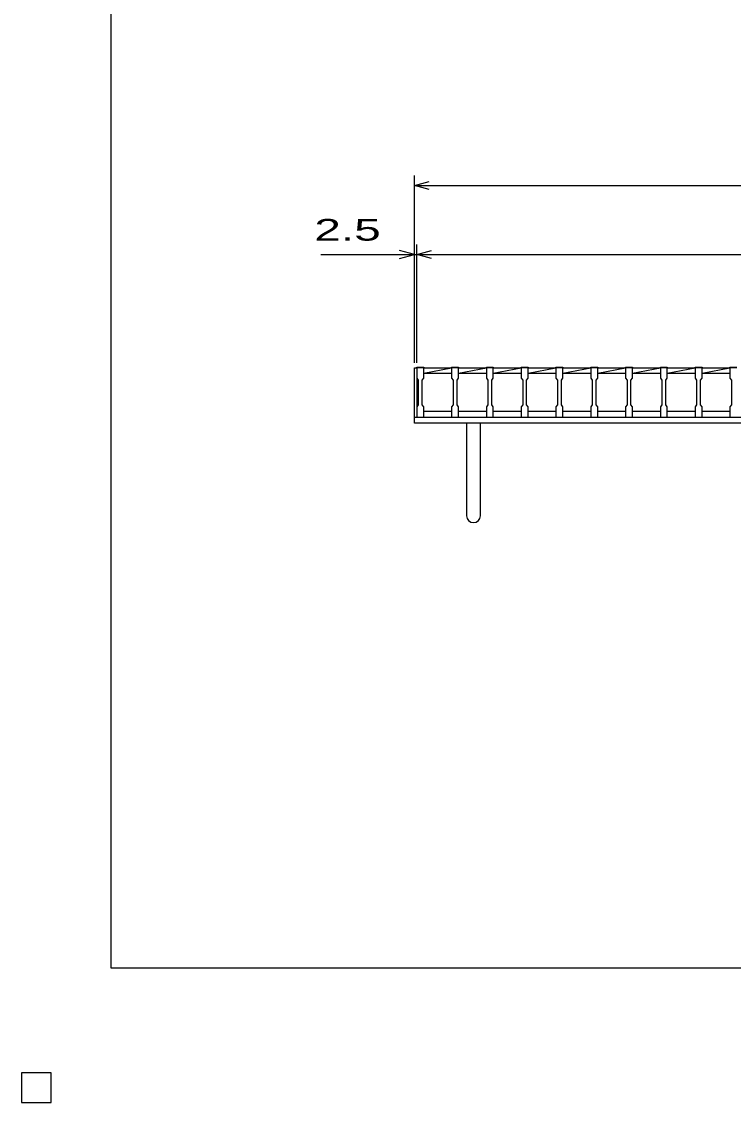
# Model space of a CAD drawing. Units: millimetres, scale not verified. Extents: x -1820 to 1731, y -1282 to 1054.
# Drawn here: x -1820 to -1098, y -1282 to -186 of the extents above; entities that cross this region are included whole.
import ezdxf
from ezdxf.enums import TextEntityAlignment as Align

# ---------------------------------------------------------------- set-up
doc = ezdxf.new("R2010")
doc.units = ezdxf.units.MM
doc.header["$LTSCALE"] = 10
for name, color, linetype, lineweight in [('0_2', 150, 'Continuous', 25), ('16', 3, 'Continuous', 25), ('19', 6, 'Continuous', 25), ('22', 4, 'Continuous', 25), ('24', 2, 'Continuous', 25), ('32', 4, 'Continuous', 25)]:
    doc.layers.add(name, color=color, linetype=linetype, lineweight=lineweight)
doc.styles.add('ベクトル', font='')
doc.styles.get('ベクトル').set_extended_font_data('ベクトル')

msp = doc.modelspace()

# ---------------------------------------------------------------- linework, layer by layer
at = {"layer": '0_2'}
for p, q in [((-1729, -1146.5), (-1729, 1053.5)), ((1731, -1146.5), (-1729, -1146.5)), ((-1790, -1252.5), (-1820, -1252.5)), ((-1820, -1252.5), (-1820, -1282.5)), ((-1790, -1252.5), (-1820, -1252.5)), ((-1820, -1252.5), (-1820, -1282.5)), ((-1790, -1252.5), (-1820, -1252.5)), ((-1820, -1252.5), (-1820, -1282.5)), ((-1790, -1252.5), (-1820, -1252.5)), ((-1820, -1252.5), (-1820, -1282.5)), ((-1790, -1252.5), (-1820, -1252.5)), ((-1820, -1252.5), (-1820, -1282.5)), ((-1790, -1282.5), (-1790, -1252.5)), ((-1790, -1282.5), (-1790, -1252.5)), ((-1790, -1282.5), (-1790, -1252.5)), ((-1790, -1282.5), (-1790, -1252.5)), ((-1790, -1282.5), (-1790, -1252.5)), ((-1820, -1282.5), (-1790, -1282.5)), ((-1820, -1282.5), (-1790, -1282.5)), ((-1820, -1282.5), (-1790, -1282.5)), ((-1820, -1282.5), (-1790, -1282.5)), ((-1820, -1282.5), (-1790, -1282.5))]:
    msp.add_line(p, q, dxfattribs=at)
at = {"layer": '16'}
for p, q in [((-1419, -537.5), (-1419, -536.8)), ((-1419, -536.8), (-1412, -536.8)), ((-1412, -536.8), (-1412, -537.5)), ((-1383.7, -537.5), (-1383.7, -536.8)), ((-1383.7, -536.8), (-1376.7, -536.8)), ((-1376.7, -536.8), (-1376.7, -537.5)), ((-1348.4, -537.5), (-1348.4, -536.8)), ((-1348.4, -536.8), (-1341.4, -536.8)), ((-1341.4, -536.8), (-1341.4, -537.5)), ((-1313.1, -537.5), (-1313.1, -536.8)), ((-1313.1, -536.8), (-1306.1, -536.8)), ((-1306.1, -536.8), (-1306.1, -537.5)), ((-1277.8, -537.5), (-1277.8, -536.8)), ((-1277.8, -536.8), (-1270.8, -536.8)), ((-1270.8, -536.8), (-1270.8, -537.5)), ((-1242.5, -537.5), (-1242.5, -536.8)), ((-1242.5, -536.8), (-1235.5, -536.8)), ((-1235.5, -536.8), (-1235.5, -537.5)), ((-1207.2, -537.5), (-1207.2, -536.8)), ((-1207.2, -536.8), (-1200.2, -536.8)), ((-1200.2, -536.8), (-1200.2, -537.5)), ((-1171.9, -537.5), (-1171.9, -536.8)), ((-1171.9, -536.8), (-1164.9, -536.8)), ((-1164.9, -536.8), (-1164.9, -537.5)), ((-1136.6, -537.5), (-1136.6, -536.8)), ((-1136.6, -536.8), (-1129.6, -536.8)), ((-1129.6, -536.8), (-1129.6, -537.5)), ((-1101.3, -537.5), (-1101.3, -536.8)), ((-1101.3, -536.8), (-1094.3, -536.8)), ((-1419, -537.5), (-1419, -548)), ((-1412, -537.5), (-1419, -537.5)), ((-1419, -537.5), (-1419, -581.5)), ((-1419, -548), (-1417.5, -550)), ((-1413.5, -550), (-1412, -548)), ((-1412, -548), (-1412, -537.5)), ((-1412, -537.5), (-1383.7, -537.5)), ((-1412, -543), (-1383.7, -537.5)), ((-1412, -543), (-1383.7, -543)), ((-1383.7, -537.5), (-1383.7, -548)), ((-1376.7, -537.5), (-1383.7, -537.5)), ((-1383.7, -548), (-1382.2, -550)), ((-1378.2, -550), (-1376.7, -548)), ((-1376.7, -548), (-1376.7, -537.5)), ((-1376.7, -537.5), (-1348.4, -537.5)), ((-1376.7, -543), (-1348.4, -537.5)), ((-1376.7, -543), (-1348.4, -543)), ((-1348.4, -537.5), (-1348.4, -548)), ((-1341.4, -537.5), (-1348.4, -537.5)), ((-1348.4, -548), (-1346.9, -550)), ((-1342.9, -550), (-1341.4, -548)), ((-1341.4, -548), (-1341.4, -537.5)), ((-1341.4, -537.5), (-1313.1, -537.5)), ((-1341.4, -543), (-1313.1, -537.5)), ((-1341.4, -543), (-1313.1, -543)), ((-1313.1, -537.5), (-1313.1, -548)), ((-1306.1, -537.5), (-1313.1, -537.5)), ((-1313.1, -548), (-1311.6, -550)), ((-1307.6, -550), (-1306.1, -548)), ((-1306.1, -548), (-1306.1, -537.5)), ((-1306.1, -537.5), (-1277.8, -537.5)), ((-1306.1, -543), (-1277.8, -537.5)), ((-1306.1, -543), (-1277.8, -543)), ((-1277.8, -537.5), (-1277.8, -548)), ((-1270.8, -537.5), (-1277.8, -537.5)), ((-1277.8, -548), (-1276.3, -550)), ((-1272.3, -550), (-1270.8, -548)), ((-1270.8, -548), (-1270.8, -537.5)), ((-1270.8, -537.5), (-1242.5, -537.5)), ((-1270.8, -543), (-1242.5, -537.5)), ((-1270.8, -543), (-1242.5, -543)), ((-1242.5, -537.5), (-1242.5, -548)), ((-1235.5, -537.5), (-1242.5, -537.5)), ((-1242.5, -548), (-1241, -550)), ((-1237, -550), (-1235.5, -548)), ((-1235.5, -548), (-1235.5, -537.5)), ((-1235.5, -537.5), (-1207.2, -537.5)), ((-1235.5, -543), (-1207.2, -537.5)), ((-1235.5, -543), (-1207.2, -543)), ((-1207.2, -537.5), (-1207.2, -548)), ((-1200.2, -537.5), (-1207.2, -537.5)), ((-1207.2, -548), (-1205.7, -550)), ((-1201.7, -550), (-1200.2, -548)), ((-1200.2, -548), (-1200.2, -537.5)), ((-1200.2, -537.5), (-1171.9, -537.5)), ((-1200.2, -543), (-1171.9, -537.5)), ((-1200.2, -543), (-1171.9, -543)), ((-1171.9, -537.5), (-1171.9, -548)), ((-1164.9, -537.5), (-1171.9, -537.5)), ((-1171.9, -548), (-1170.4, -550)), ((-1166.4, -550), (-1164.9, -548)), ((-1164.9, -548), (-1164.9, -537.5)), ((-1164.9, -537.5), (-1136.6, -537.5)), ((-1164.9, -543), (-1136.6, -537.5)), ((-1164.9, -543), (-1136.6, -543)), ((-1136.6, -537.5), (-1136.6, -548)), ((-1129.6, -537.5), (-1136.6, -537.5)), ((-1136.6, -548), (-1135.1, -550)), ((-1131.1, -550), (-1129.6, -548)), ((-1129.6, -548), (-1129.6, -537.5)), ((-1129.6, -537.5), (-1101.3, -537.5)), ((-1129.6, -543), (-1101.3, -537.5)), ((-1129.6, -543), (-1101.3, -543)), ((-1101.3, -537.5), (-1101.3, -548)), ((-1094.3, -537.5), (-1101.3, -537.5)), ((-1101.3, -548), (-1099.8, -550)), ((-1417.5, -550), (-1417.5, -575)), ((-1413.5, -575), (-1413.5, -550)), ((-1382.2, -550), (-1382.2, -575)), ((-1378.2, -575), (-1378.2, -550)), ((-1346.9, -550), (-1346.9, -575)), ((-1342.9, -575), (-1342.9, -550)), ((-1311.6, -550), (-1311.6, -575)), ((-1307.6, -575), (-1307.6, -550)), ((-1276.3, -550), (-1276.3, -575)), ((-1272.3, -575), (-1272.3, -550)), ((-1241, -550), (-1241, -575)), ((-1237, -575), (-1237, -550)), ((-1205.7, -550), (-1205.7, -575)), ((-1201.7, -575), (-1201.7, -550)), ((-1170.4, -550), (-1170.4, -575)), ((-1166.4, -575), (-1166.4, -550)), ((-1135.1, -550), (-1135.1, -575)), ((-1131.1, -575), (-1131.1, -550)), ((-1099.8, -550), (-1099.8, -575)), ((-1417.5, -575), (-1419, -577)), ((-1419, -577), (-1419, -587.5)), ((-1412, -577), (-1413.5, -575)), ((-1412, -587.5), (-1412, -577)), ((-1382.2, -575), (-1383.7, -577)), ((-1383.7, -577), (-1383.7, -587.5)), ((-1376.7, -577), (-1378.2, -575)), ((-1376.7, -587.5), (-1376.7, -577)), ((-1346.9, -575), (-1348.4, -577)), ((-1348.4, -577), (-1348.4, -587.5)), ((-1341.4, -577), (-1342.9, -575)), ((-1341.4, -587.5), (-1341.4, -577)), ((-1311.6, -575), (-1313.1, -577)), ((-1313.1, -577), (-1313.1, -587.5)), ((-1306.1, -577), (-1307.6, -575)), ((-1306.1, -587.5), (-1306.1, -577)), ((-1276.3, -575), (-1277.8, -577)), ((-1277.8, -577), (-1277.8, -587.5)), ((-1270.8, -577), (-1272.3, -575)), ((-1270.8, -587.5), (-1270.8, -577)), ((-1241, -575), (-1242.5, -577)), ((-1242.5, -577), (-1242.5, -587.5)), ((-1235.5, -577), (-1237, -575)), ((-1235.5, -587.5), (-1235.5, -577)), ((-1205.7, -575), (-1207.2, -577)), ((-1207.2, -577), (-1207.2, -587.5)), ((-1200.2, -577), (-1201.7, -575)), ((-1200.2, -587.5), (-1200.2, -577)), ((-1170.4, -575), (-1171.9, -577)), ((-1171.9, -577), (-1171.9, -587.5)), ((-1164.9, -577), (-1166.4, -575)), ((-1164.9, -587.5), (-1164.9, -577)), ((-1135.1, -575), (-1136.6, -577)), ((-1136.6, -577), (-1136.6, -587.5)), ((-1129.6, -577), (-1131.1, -575)), ((-1129.6, -587.5), (-1129.6, -577)), ((-1099.8, -575), (-1101.3, -577)), ((-1101.3, -577), (-1101.3, -587.5)), ((-1419, -587.5), (-1412, -587.5)), ((-1412, -581.5), (-1383.7, -581.5)), ((-1383.7, -587.5), (-1376.7, -587.5)), ((-1376.7, -581.5), (-1348.4, -581.5)), ((-1348.4, -587.5), (-1341.4, -587.5)), ((-1341.4, -581.5), (-1313.1, -581.5)), ((-1313.1, -587.5), (-1306.1, -587.5)), ((-1306.1, -581.5), (-1277.8, -581.5)), ((-1277.8, -587.5), (-1270.8, -587.5)), ((-1270.8, -581.5), (-1242.5, -581.5)), ((-1242.5, -587.5), (-1235.5, -587.5)), ((-1235.5, -581.5), (-1207.2, -581.5)), ((-1207.2, -587.5), (-1200.2, -587.5)), ((-1200.2, -581.5), (-1171.9, -581.5)), ((-1171.9, -587.5), (-1164.9, -587.5)), ((-1164.9, -581.5), (-1136.6, -581.5)), ((-1136.6, -587.5), (-1129.6, -587.5)), ((-1129.6, -581.5), (-1101.3, -581.5)), ((-1101.3, -587.5), (-1094.3, -587.5)), ((-1790, -1252.5), (-1820, -1252.5)), ((-1820, -1252.5), (-1820, -1282.5)), ((-1790, -1252.5), (-1820, -1252.5)), ((-1820, -1252.5), (-1820, -1282.5)), ((-1790, -1252.5), (-1820, -1252.5)), ((-1820, -1252.5), (-1820, -1282.5)), ((-1790, -1252.5), (-1820, -1252.5)), ((-1820, -1252.5), (-1820, -1282.5)), ((-1790, -1252.5), (-1820, -1252.5)), ((-1820, -1252.5), (-1820, -1282.5)), ((-1790, -1282.5), (-1790, -1252.5)), ((-1790, -1282.5), (-1790, -1252.5)), ((-1790, -1282.5), (-1790, -1252.5)), ((-1790, -1282.5), (-1790, -1252.5)), ((-1790, -1282.5), (-1790, -1252.5)), ((-1820, -1282.5), (-1790, -1282.5)), ((-1820, -1282.5), (-1790, -1282.5)), ((-1820, -1282.5), (-1790, -1282.5)), ((-1820, -1282.5), (-1790, -1282.5)), ((-1820, -1282.5), (-1790, -1282.5))]:
    msp.add_line(p, q, dxfattribs=at)
at = {"layer": '19'}
for p, q in [((-1421.5, -587.5), (-1421.5, -537.5)), ((-1421.5, -537.5), (-1419, -537.5)), ((-1421.5, -587.5), (-421.5, -587.5)), ((-1421.5, -593.5), (-1421.5, -587.5)), ((-421.5, -593.5), (-1421.5, -593.5)), ((-1368.5, -593.5), (-1368.5, -687.5)), ((-1354.5, -687.5), (-1354.5, -593.5))]:
    msp.add_line(p, q, dxfattribs=at)
msp.add_arc((-1361.5, -687.5), 7, 180, 0, dxfattribs=at)
at = {"layer": '22'}
for p, q in [((-1421.5, -532.5), (-1421.5, -342.5)), ((-1421.5, -352.5), (-1406.5, -348.5)), ((-1406.5, -356.5), (-1421.5, -352.5)), ((-1421.5, -352.5), (-421.5, -352.5)), ((-1421.5, -532.5), (-1421.5, -412.5)), ((-1419, -532.5), (-1419, -412.5)), ((-1516.5, -422.5), (-1421.5, -422.5)), ((-1421.5, -422.5), (-1436.5, -418.5)), ((-1436.5, -426.5), (-1421.5, -422.5)), ((-1421.5, -422.5), (-1419, -422.5)), ((-1419, -422.5), (-1404, -418.5)), ((-1404, -426.5), (-1419, -422.5)), ((-1419, -422.5), (-424, -422.5))]:
    msp.add_line(p, q, dxfattribs=at)
at = {"layer": '22', "color": 2}
for p, q in [((-1790, -1252.5), (-1820, -1252.5)), ((-1820, -1252.5), (-1820, -1282.5)), ((-1790, -1252.5), (-1820, -1252.5)), ((-1820, -1252.5), (-1820, -1282.5)), ((-1790, -1252.5), (-1820, -1252.5)), ((-1820, -1252.5), (-1820, -1282.5)), ((-1790, -1282.5), (-1790, -1252.5)), ((-1790, -1282.5), (-1790, -1252.5)), ((-1790, -1282.5), (-1790, -1252.5)), ((-1820, -1282.5), (-1790, -1282.5)), ((-1820, -1282.5), (-1790, -1282.5)), ((-1820, -1282.5), (-1790, -1282.5))]:
    msp.add_line(p, q, dxfattribs=at)
at = {"layer": '24', "color": 4}
for p, q in [((-1790, -1252.5), (-1820, -1252.5)), ((-1820, -1252.5), (-1820, -1282.5)), ((-1790, -1252.5), (-1820, -1252.5)), ((-1820, -1252.5), (-1820, -1282.5)), ((-1790, -1252.5), (-1820, -1252.5)), ((-1820, -1252.5), (-1820, -1282.5)), ((-1790, -1282.5), (-1790, -1252.5)), ((-1790, -1282.5), (-1790, -1252.5)), ((-1790, -1282.5), (-1790, -1252.5)), ((-1820, -1282.5), (-1790, -1282.5)), ((-1820, -1282.5), (-1790, -1282.5)), ((-1820, -1282.5), (-1790, -1282.5))]:
    msp.add_line(p, q, dxfattribs=at)
at = {"layer": '32'}
for p, q in [((-1790, -1252.5), (-1820, -1252.5)), ((-1820, -1252.5), (-1820, -1282.5)), ((-1790, -1252.5), (-1820, -1252.5)), ((-1820, -1252.5), (-1820, -1282.5)), ((-1790, -1252.5), (-1820, -1252.5)), ((-1820, -1252.5), (-1820, -1282.5)), ((-1790, -1252.5), (-1820, -1252.5)), ((-1820, -1252.5), (-1820, -1282.5)), ((-1790, -1252.5), (-1820, -1252.5)), ((-1820, -1252.5), (-1820, -1282.5)), ((-1790, -1282.5), (-1790, -1252.5)), ((-1790, -1282.5), (-1790, -1252.5)), ((-1790, -1282.5), (-1790, -1252.5)), ((-1790, -1282.5), (-1790, -1252.5)), ((-1790, -1282.5), (-1790, -1252.5)), ((-1820, -1282.5), (-1790, -1282.5)), ((-1820, -1282.5), (-1790, -1282.5)), ((-1820, -1282.5), (-1790, -1282.5)), ((-1820, -1282.5), (-1790, -1282.5)), ((-1820, -1282.5), (-1790, -1282.5))]:
    msp.add_line(p, q, dxfattribs=at)

# ---------------------------------------------------------------- texts
at = {"layer": '22', "color": 2, "style": 'ベクトル', "width": 1.65}
msp.add_text(' 2.5 ', height=21.99, dxfattribs=at).set_placement((-1536.5, -397.5), align=Align.MIDDLE_LEFT)

doc.saveas('drawing.dxf')
